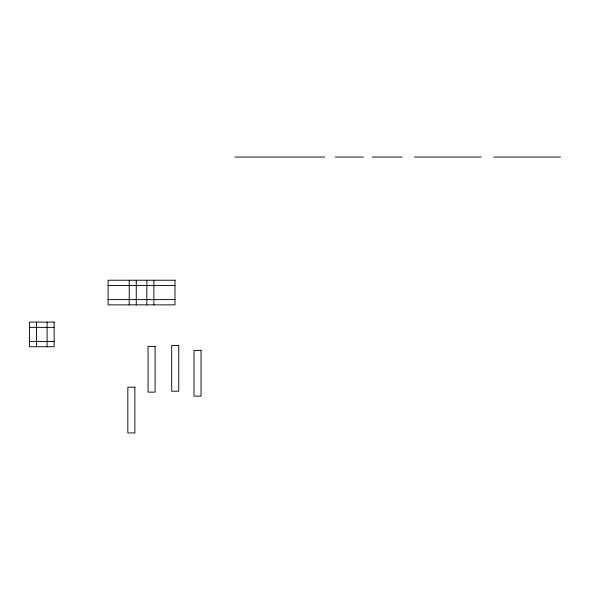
<?xml version="1.0" encoding="UTF-8"?>
<svg xmlns="http://www.w3.org/2000/svg" width="590" height="590" viewBox="0 0 590 590"><rect width="100%" height="100%" fill="white"/><g stroke="black" fill="none" stroke-linecap="round" stroke-linejoin="round"><path stroke-width="0.89" d="M234.953 157.051L324.699 157.051M335.253 157.051L363.411 157.051M372.209 157.051L402.122 157.051M414.446 157.051L481.315 157.051M493.631 157.051L560.5 157.051M108.118 285.508L174.987 285.508M108.118 299.587L174.987 299.587M29.5 327.384L54.14 327.384M29.5 341.463L54.14 341.463M153.865 280.228L153.865 304.868M146.829 280.228L146.829 304.868M136.268 280.228L136.268 304.868M129.232 280.228L129.232 304.868M47.097 322.103L47.097 346.743M36.536 322.103L36.536 346.743M174.987 280.228L108.118 280.228L108.118 304.868L174.987 304.868L174.987 280.228M54.14 322.103L29.5 322.103L29.5 346.743L54.14 346.743L54.14 322.103M178.741 345.452L171.705 345.452L171.705 391.207L178.741 391.207L178.741 345.452M155.096 346.389L148.053 346.389L148.053 392.136L155.096 392.136L155.096 346.389M201.035 350.379L193.999 350.379L193.999 396.133L201.035 396.133L201.035 350.379M134.874 387.202L127.838 387.202L127.838 432.949L134.874 432.949L134.874 387.202"/></g></svg>
